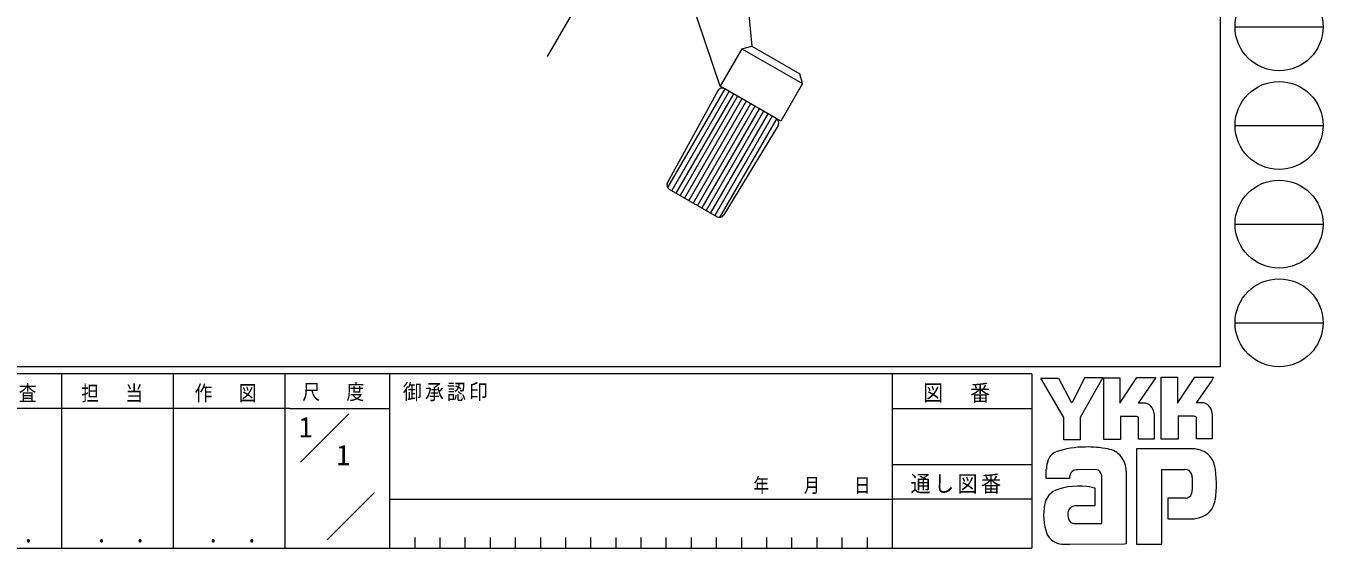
# Model space of a CAD drawing. Units: millimetres on the paper. Extents: x -397 to 397, y -282 to 282.
# Drawn here: x 136.6 to 396.7, y -282.1 to -177.3 of the extents above; entities that cross this region are included whole.
import ezdxf
from ezdxf.enums import TextEntityAlignment as Align

# ---------------------------------------------------------------- set-up
doc = ezdxf.new("R2010")
doc.units = ezdxf.units.MM
doc.linetypes.add('USER2', pattern=[13, 10, -1, 1, -1])
doc.layers.add('0-1_YKK_ZWAK', color=7, linetype='Continuous', lineweight=18)
doc.layers.add('0-6_YKK_13', color=4, linetype='Continuous', lineweight=18)
doc.layers.add('0-2_USER1', color=7, linetype='Continuous')
doc.styles.add('ＭＳ ゴシック', font='')
doc.styles.get('ＭＳ ゴシック').set_extended_font_data('MS Gothic')

msp = doc.modelspace()

# ---------------------------------------------------------------- linework, layer by layer
at = {"layer": '0-1_YKK_ZWAK'}
for p, q in [((376.092, 279.3), (376.092, -245.7)), ((379.068, -177.492), (396.708, -177.492)), ((379.068, -197.288), (396.708, -197.288)), ((379.068, -217.084), (396.708, -217.084)), ((379.068, -236.88), (396.708, -236.88)), ((376.092, -245.7), (-393.908, -245.7)), ((338.292, -247.1), (-393.908, -247.1)), ((143.692, -247.1), (143.692, -282.1)), ((166.092, -247.1), (166.092, -282.1)), ((188.492, -247.1), (188.492, -282.1)), ((209.492, -247.1), (209.492, -282.1)), ((310.291, -247.1), (310.291, -282.1)), ((338.292, -247.1), (338.292, -282.1)), ((340.129, -248.006), (343.642, -248.006)), ((344.724, -255.899), (340.129, -248.006)), ((348.928, -247.898), (346.372, -252.871)), ((352.751, -260.331), (352.751, -247.925)), ((364.266, -247.817), (367.537, -247.817)), ((364.266, -260.223), (364.266, -247.817)), ((370.969, -247.817), (374.753, -247.817)), ((374.375, -248.465), (371.253, -252.925)), ((374.753, -247.817), (374.375, -248.465)), ((189.476, -254.099), (121.292, -254.099)), ((189.476, -254.099), (209.492, -254.099)), ((310.291, -254.1), (338.292, -254.1)), ((360.671, -253.006), (359.632, -253.006)), ((372.292, -252.925), (371.253, -252.925)), ((191.662, -264.836), (201.355, -255.143)), ((359.266, -255.682), (356.076, -255.682)), ((362.833, -255.169), (362.833, -260.25)), ((367.672, -255.655), (367.672, -260.223)), ((370.861, -255.655), (367.672, -255.655)), ((371.294, -255.817), (370.861, -255.655)), ((371.294, -260.196), (371.294, -255.817)), ((374.456, -255.169), (374.456, -260.196)), ((370.915, -262.196), (359.32, -262.196)), ((359.32, -262.196), (359.32, -281.306)), ((367.672, -260.223), (364.266, -260.223)), ((371.294, -260.146), (371.344, -260.196)), ((374.456, -260.196), (371.294, -260.196)), ((310.291, -265.299), (338.292, -265.299)), ((341.21, -268.17), (341.21, -266.241)), ((351.238, -266.305), (347.54, -266.375)), ((352.319, -277.171), (352.319, -267.44)), ((357.211, -266.683), (357.211, -281.279)), ((364.347, -266.359), (368.996, -266.359)), ((364.347, -281.306), (364.347, -266.359)), ((370.465, -267.856), (370.483, -270.491)), ((345.859, -268.17), (341.21, -268.17)), ((196.964, -280.445), (206.488, -270.921)), ((209.492, -272.3), (310.291, -272.3)), ((338.292, -272.299), (310.291, -272.299)), ((365.563, -272.089), (365.563, -276.225)), ((369.104, -272.089), (365.563, -272.089)), ((350.967, -273.63), (346.973, -273.635)), ((346.697, -277.171), (352.319, -277.171)), ((351.886, -277.171), (352.238, -277.171)), ((352.319, -277.17), (352.32, -277.171)), ((365.563, -276.225), (370.888, -276.225)), ((370.888, -276.225), (371.969, -275.982)), ((214.532, -280), (214.532, -282.1)), ((219.572, -280), (219.572, -282.1)), ((224.612, -280), (224.612, -282.1)), ((229.652, -280), (229.652, -282.1)), ((234.692, -280), (234.692, -282.1)), ((239.732, -280), (239.732, -282.1)), ((244.772, -280), (244.772, -282.1)), ((249.812, -280), (249.812, -282.1)), ((254.852, -280), (254.852, -282.1)), ((259.892, -280), (259.892, -282.1)), ((264.932, -280), (264.932, -282.1)), ((269.972, -280), (269.972, -282.1)), ((275.012, -280), (275.012, -282.1)), ((280.052, -280), (280.052, -282.1)), ((285.092, -280), (285.092, -282.1)), ((290.132, -280), (290.132, -282.1)), ((295.172, -280), (295.172, -282.1)), ((300.211, -280), (300.211, -282.1)), ((305.251, -280), (305.251, -282.1)), ((-393.908, -282.1), (338.292, -282.1)), ((345.859, -281.36), (344.372, -281.36)), ((356.887, -281.333), (345.859, -281.36)), ((357.211, -281.279), (356.887, -281.333))]:
    msp.add_line(p, q, dxfattribs=at)
for points in [[(343.642, -248.006), (346.156, -252.709), (346.372, -252.871)], [(348.928, -247.898), (352.554, -247.898), (348.021, -255.926)], [(352.751, -247.925), (355.968, -247.925), (355.968, -253.023), (359.347, -247.871)], [(359.347, -247.871), (363.172, -247.871), (359.632, -253.006)], [(367.537, -247.817), (367.537, -253.008), (370.969, -247.817)], [(348.021, -255.926), (348.021, -260.358), (344.724, -260.358), (344.724, -255.899)], [(356.076, -255.682), (356.076, -260.331), (352.751, -260.331)], [(362.833, -260.25), (359.698, -260.25), (359.698, -255.845), (359.266, -255.682)], [(350.265, -269.873), (350.967, -270.035), (350.967, -273.63)], [(359.32, -281.306), (363.563, -281.306), (364.347, -281.306)]]:
    msp.add_lwpolyline(points, dxfattribs=at)
for centre in [(387.888, -177.492), (387.888, -197.288), (387.888, -217.084), (387.888, -236.88)]:
    msp.add_circle(centre, 8.82, dxfattribs=at)
for centre, radius, start, end in [((360.671, -255.169), 2.163, 0.00166, 89.99604), ((372.292, -255.088), 2.163, 0.00166, 89.99604), ((349.014, -279.501), 17.68, 89.89165, 109.30848), ((349.533, -282.563), 20.748, 78.7801, 91.46938), ((352.822, -266.596), 4.449, 40.66422, 80.31694), ((370.764, -266.54), 4.341, 14.44572, 87.08746), ((346.251, -266.266), 5.037, 158.41083, 179.71775), ((343.898, -265.155), 2.444, 109.02127, 161.51264), ((352.601, -266.585), 4.612, 358.78059, 38.76563), ((347.967, -268.107), 2.109, 138.46382, 181.71359), ((347.407, -268.071), 1.701, 85.50551, 126.78038), ((350.748, -267.854), 1.625, 14.7552, 72.44995), ((369.157, -267.579), 1.229, 16.43123, 96.91661), ((366.823, -268.308), 3.673, 4.93423, 17.03552), ((354.458, -269.287), 20.86, 350.99027, 10.67625), ((347.812, -282.954), 13.309, 79.38098, 112.05825), ((366.802, -270.141), 3.697, 343.6902, 354.75362), ((344.719, -274.027), 3.908, 121.82711, 169.08475), ((369.105, -270.784), 1.306, 269.95468, 342.90145), ((370.827, -271.845), 4.291, 285.44291, 349.90448), ((351.741, -275.495), 11.082, 168.76372, 199.80079), ((347.874, -275.428), 2.369, 171.08203, 216.71923), ((346.982, -275.079), 1.445, 90.33953, 178.03639), ((346.942, -275.665), 1.526, 230.9728, 260.75491), ((344.732, -277.543), 3.823, 207.31435, 263.59464)]:
    msp.add_arc(centre, radius, start, end, dxfattribs=at)
at = {"layer": '0-6_YKK_13', "linetype": 'USER2'}
msp.add_line((241.157, -183.458), (285.84, -106.064), dxfattribs=at)
at = {"layer": '0-6_YKK_13'}
for p, q in [((279.043, -149.841), (282.151, -181.353)), ((275.82, -189.418), (265.773, -159.653)), ((280.17, -181.884), (275.82, -189.418)), ((280.17, -181.884), (292.295, -188.884)), ((292.295, -188.884), (291.764, -186.903)), ((287.945, -196.418), (275.82, -189.418)), ((292.295, -188.884), (287.945, -196.418)), ((275.329, -190.314), (265.224, -208.729)), ((276.706, -189.929), (265.261, -209.752)), ((277.572, -190.429), (266.072, -210.348)), ((278.438, -190.929), (266.938, -210.848)), ((279.304, -191.429), (267.804, -211.348)), ((280.17, -191.929), (268.67, -211.848)), ((281.036, -192.429), (269.536, -212.348)), ((287.06, -195.907), (276.706, -189.929)), ((281.902, -192.929), (270.402, -212.848)), ((282.768, -193.429), (271.268, -213.348)), ((283.634, -193.929), (272.134, -213.848)), ((284.5, -194.429), (273, -214.348)), ((285.366, -194.929), (273.866, -214.848)), ((286.232, -195.429), (274.732, -215.348)), ((287.097, -195.93), (275.665, -215.731)), ((287.415, -197.292), (276.519, -215.25)), ((265.601, -210.076), (275.164, -215.597))]:
    msp.add_line(p, q, dxfattribs=at)
msp.add_lwpolyline([(280.17, -181.884), (282.151, -181.353), (291.764, -186.903)], dxfattribs=at)
for centre, start, end in [((276.206, -190.795), 60, 151.24536), ((286.56, -196.773), 328.75464, 60), ((266.101, -209.21), 151.24536, 240), ((275.664, -214.731), 240, 328.75464)]:
    msp.add_arc(centre, 1, start, end, dxfattribs=at)

# ---------------------------------------------------------------- texts
at = {"layer": '0-1_YKK_ZWAK', "attachment_point": 7, "style": 'ＭＳ ゴシック'}
for s, insert, char_height in [('\\T1.24;\\W0.85;照\\~\\~査', (126.281, -252.88), 3.079), ('\\T1.24;\\W0.85;担\\~\\~当', (147.646, -252.88), 3.079), ('\\T1.24;\\W0.85;作\\~\\~図', (170.412, -252.862), 3.079), ('\\T1.24;\\W0.85;尺\\~\\~度', (192.004, -252.637), 3.079), ('\\T1.17;\\W0.9;御承認印', (212.159, -252.633), 3.079), ('\\T1.17;\\W0.9;図\u3000番', (316.489, -252.962), 3.284), ('\\T1.28;\\W0.8;年\\~\\~\\~月\\~\\~\\~日', (282.468, -271.269), 2.903), ('\\T1.17;\\W0.9;通し図番', (313.971, -271.185), 3.284), ('\\T1.24;\\W0.85;\\~．\\~．', (125.747, -281.046), 3.592), ('\\T1.24;\\W0.85;\\~．\\~．', (148.147, -281.046), 3.592), ('\\T1.24;\\W0.85;\\~．\\~．', (170.547, -281.046), 3.592)]:
    msp.add_mtext(s, dxfattribs=dict(at, insert=insert, char_height=char_height))
at = {"layer": '0-2_USER1', "style": 'ＭＳ ゴシック'}
for p in [(191.292, -261.099), (198.825, -266.699)]:
    msp.add_text('1', height=4.106, dxfattribs=at).set_placement(p, align=Align.BOTTOM_LEFT)

doc.saveas('drawing.dxf')
